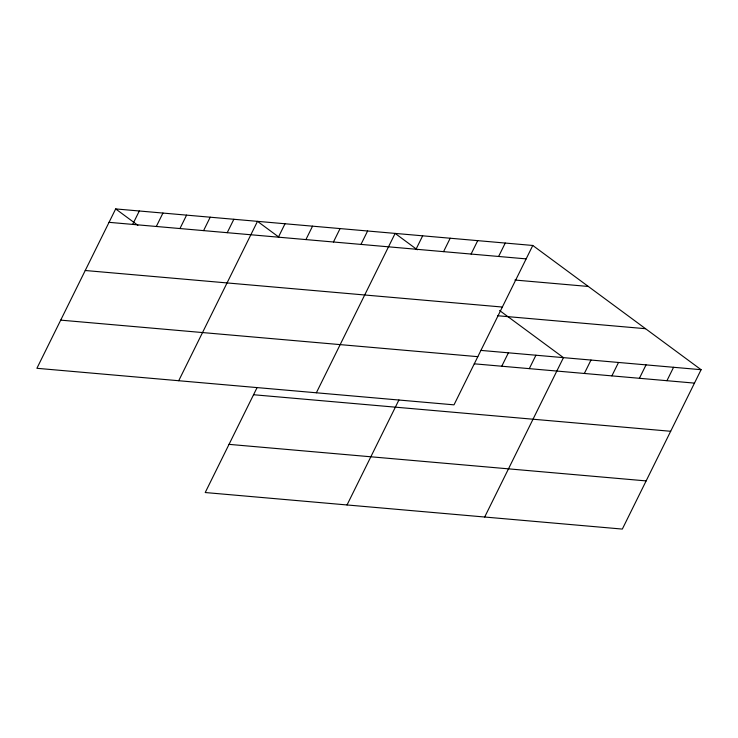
<?xml version="1.0" encoding="UTF-8"?>
<svg xmlns="http://www.w3.org/2000/svg" width="738" height="738" viewBox="0 0 738 738"><rect width="100%" height="100%" fill="white"/><g stroke="black" fill="none" stroke-linecap="round" stroke-linejoin="round"><path stroke-width="1.11" d="M532.781 245.468L115.672 208.919L36.9 368.299L454.008 404.848L532.781 245.468L701.1 369.701L622.328 529.081L205.219 492.532L257.101 387.561M132.674 224.407L139.307 210.994M156.318 226.474L162.941 213.061M179.952 228.549L186.576 215.136M203.587 230.616L210.21 217.203M227.221 232.691L233.854 219.278M178.716 380.725L257.488 221.345L278.779 237.064M278.383 237.175L285.016 223.762M305.919 239.582L312.543 226.169M333.447 241.99L340.07 228.586M360.974 244.407L367.607 230.994M316.362 392.782L395.134 233.411L417.348 249.804M416.029 249.232L422.662 235.819M443.566 251.64L450.189 238.236M347.035 504.958L398.917 399.987M471.093 254.056L477.717 240.643M498.62 256.464L505.244 243.051M501.766 366.223L508.399 352.819M529.294 368.64L535.926 355.227M484.681 517.015L563.454 357.635L499.598 310.514M584.358 373.465L590.981 360.052M611.885 375.873L618.509 362.459M639.412 378.29L646.045 364.876M666.94 380.697L673.573 367.284M109.04 222.332L526.148 258.881M514.912 280.034L588.324 286.464M85.239 270.505L502.338 307.045M497.587 315.735L645.556 328.705M480.872 350.402L701.1 369.701M60.71 320.135L477.818 356.675M474.239 363.816L694.476 383.114M253.558 394.738L670.667 431.278M229.029 444.359L646.137 480.908M115.672 208.919L137.886 225.321"/></g></svg>
